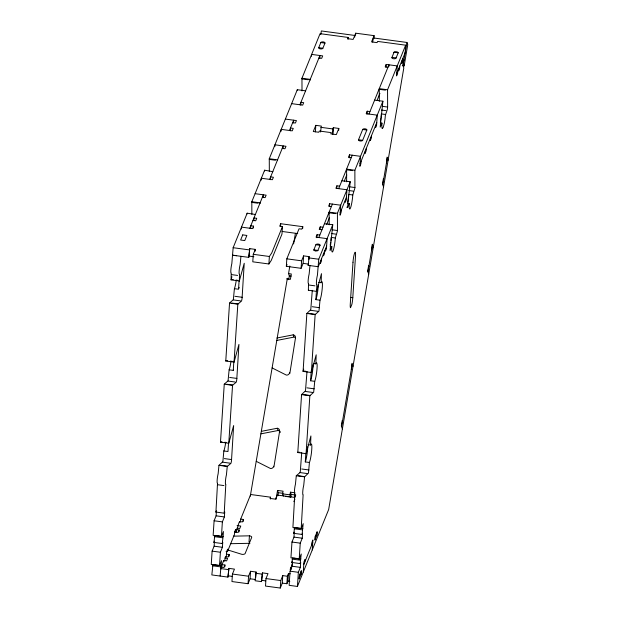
<?xml version="1.0" encoding="UTF-8"?>
<svg xmlns="http://www.w3.org/2000/svg" width="619" height="619" viewBox="0 0 619 619"><rect width="100%" height="100%" fill="white"/><g stroke="black" fill="none" stroke-linecap="round" stroke-linejoin="round"><path stroke-width="0.93" d="M224.132 561.154C224.24 557.912 221.47 566.076 221.687 567.445M239.948 522.188C240.033 518.946 237.301 527.102 237.51 528.487M346.64 181.8L346.594 169.134L354.873 170.248L382.906 101.222L374.619 100.108L374.572 100.68M251.863 214.398L251.817 201.724L264.623 170.202L272.878 171.687M260.073 203.504L260.104 202.839L251.817 201.724M269.327 171.401L269.273 158.735L297.306 89.709L305.585 90.823L305.538 91.395M277.536 160.514L277.56 159.849L269.273 158.735M302.01 90.916L301.956 78.249L320.062 33.666L348.133 37.442L348.01 39.314M310.22 80.021L310.243 79.364L301.956 78.249M329.184 224.798L329.13 212.131L337.417 213.246L350.222 181.715L341.92 180.787M379.323 101.315L379.277 88.649L387.556 89.763L405.662 45.179L377.59 41.403L377.087 42.634L371.562 41.891L374.1 35.654L355.685 33.178L353.155 39.415L347.63 38.672L348.133 37.442M216.371 511.665L216.101 515.828L214.097 520.772L213.145 535.342L221.432 536.456L222.376 521.887L224.388 516.942L224.712 511.952L224.21 513.182L215.923 512.068L217.524 483.207A5.625 0.751 -82.3 0 1 217.161 480.143A5.625 0.751 -82.3 0 1 218.136 473.783L218.971 465.341L222.879 461.557L223.838 450.965A9.842 1.308 -82.3 0 0 225.548 443.483M236.118 281.196A9.842 1.308 -82.3 0 1 234.408 288.678L233.348 299.635L229.541 303.055L225.765 361.009L234.052 362.123L237.828 304.169L241.542 301.02L242.037 298.853L244.226 263.284L239.336 280.98L231.057 279.865L231.22 273.064A5.625 0.751 -82.3 0 1 230.856 270A5.625 0.751 -82.3 0 1 231.831 263.648L233.146 247.708L247.167 213.191L255.43 214.491M312.293 290.334L310.769 309.67L306.862 313.454L303.086 371.408L311.365 372.522L315.141 314.568L318.947 311.148L320.008 300.192A9.78 1.3 -82.3 0 0 321.075 296.315A9.819 1.308 -82.3 0 0 321.981 290.806A9.834 1.308 -82.3 0 0 321.145 282.713L321.47 273.668L316.649 291.379L308.37 290.265L308.533 283.463A5.617 0.751 -82.3 0 1 308.169 280.399A5.617 0.751 -82.3 0 1 309.144 274.047L309.98 265.597M380.298 122.902L381.954 123.127L381.869 126.044A9.842 1.308 -82.3 0 0 382.271 128.497M337.417 213.246L337.456 231.003L335.328 237.967A9.834 1.308 -82.3 0 1 334.074 247.159A9.78 1.3 -82.3 0 1 331.807 250.734A9.834 1.308 -82.3 0 1 331.815 246.61L330.159 246.385M354.873 170.248L354.911 188.014L352.784 194.97A9.85 1.308 -82.3 0 1 352.435 198.645A9.819 1.308 -82.3 0 1 350.64 207.558A9.819 1.308 -82.3 0 1 349.255 207.729A9.85 1.308 -82.3 0 1 349.271 203.62L347.615 203.396M387.556 89.763L387.633 107.048C387.649 110.925 384.91 114.105 385.134 118.005A9.842 1.308 -82.3 0 1 384.198 123.761L383.138 127.553L382.271 128.489M219.528 565.596L220.403 552.241L222.407 547.297L222.732 542.306L222.229 543.536L213.95 542.422L214.445 541.192L214.12 546.182L212.116 551.127L211.249 564.482L219.528 565.596L221.532 560.659L220.109 576.049M221.207 565.658L212.928 564.543L211.83 574.935L227.939 577.101L228.922 568.374L234.446 569.116L232.442 574.053L231.955 581.551L248.064 583.717L250.068 578.78L250.556 571.283L256.08 572.026L255.709 577.643M213.95 542.422L214.824 535.396L223.111 536.511L223.436 531.52L221.432 536.456M224.21 513.182L225.811 484.321A5.625 0.751 -82.3 0 1 225.448 481.257A5.625 0.751 -82.3 0 1 226.422 474.897L227.25 466.455L230.964 463.298L231.46 461.14L233.657 425.562L228.767 443.266L220.48 442.152L224.256 384.198L228.063 380.778L229.123 369.822A9.842 1.308 -82.3 0 0 230.833 362.339M241.387 228.999L241.503 227.127L252.552 228.612L253.55 226.144L250.796 225.773L250.61 228.581M228.519 443.235L227.978 451.522L223.838 450.965M229.123 369.822L233.262 370.379L233.866 361.171M239.089 280.949L238.547 289.235L234.408 288.678M222.229 543.536L223.111 536.511M228.767 443.266L232.543 385.312L236.249 382.163L236.744 379.996L238.942 344.419L234.052 362.123M239.336 280.98L239.499 274.178A5.625 0.751 -82.3 0 1 239.135 271.114A5.625 0.751 -82.3 0 1 240.11 264.762L240.946 256.312M221.06 568.985L221.184 567.112L223.946 567.484L224.952 565.015L222.19 564.644M224.682 560.868L225.448 556.628L228.202 556.999L229.208 554.531L226.446 554.152M224.829 566.888L224.952 565.015M226.26 557.1L226.616 551.653L227.614 549.185L227.452 551.684L226.074 551.498M229.084 556.404L229.208 554.531M227.939 577.101L228.922 568.374M236.651 255.732L232.659 255.198L248.768 257.365L249.759 248.637L255.283 249.38L255.16 251.252M248.768 257.365L249.759 248.637M253.782 220.759L253.968 217.95L256.73 218.321L255.724 220.79L252.962 220.418M253.434 228.016L253.55 226.144M255.283 249.38L253.272 254.316L252.784 261.814L268.894 263.98L271.277 260.39L281.978 234.052L282.465 226.554L279.703 226.183L280.701 223.714L302.792 226.686L302.676 228.558M235.406 532.294L235.584 529.562L234.578 532.038L234.415 534.53L227.452 551.684M236.241 532.402L237.007 528.154L239.77 528.525L240.768 526.057L237.085 525.562M261.233 180.121L261.35 178.249L272.399 179.734L273.405 177.266L270.642 176.895L270.457 179.703M239.058 531.837L239.182 529.965L236.419 529.593M240.497 521.91L240.683 519.101L250.664 494.511L270.526 497.181L270.402 499.061M263.191 197.523L263.369 194.792L249.79 228.241M243.321 521.345L243.445 519.473L240.683 519.101M249.016 542.074L249.418 535.83L233.348 536.162M274.813 146.68L274.937 144.8L285.978 146.293L284.972 148.761L282.21 148.39M248.064 583.717L248.552 576.219L250.556 571.283M268.894 263.98L269.381 256.483L271.764 252.9L282.465 226.554M281.08 131.243L281.204 129.371L292.245 130.857L293.251 128.388L290.489 128.017L290.303 130.826M283.038 148.645L283.216 145.914L269.636 179.363M256.08 572.026L255.09 580.754L261.489 581.612L262.479 572.885L268.004 573.627L266 578.572L265.505 586.061L280.275 588.05L282.279 583.113L282.767 575.616L287.371 576.235L288.462 573.558L290.296 573.805M280.523 226.523L280.701 223.714M261.489 581.612L262.479 572.885M293.483 122.918L293.661 120.194L289.483 130.485M308.943 259.431L309.129 256.622L303.604 255.879L303.117 263.377L301.105 268.313L286.342 266.325L286.829 258.835L299.031 228.782L301.793 229.154L302.792 226.686M300.749 105.098L300.935 102.29L303.697 102.661L302.691 105.129L291.65 103.644M311.519 56.275L311.643 54.402L322.685 55.888L321.687 58.356L318.924 57.985M280.275 588.05L280.763 580.552L282.767 575.616M301.105 268.313L301.6 260.816L303.604 255.879M319.744 58.24L319.922 55.517L299.929 104.758M315.388 131.901L315.814 125.34L321.338 126.09L320.534 132.002M282.279 583.113L286.883 583.732L287.371 576.235M326.615 246.13L318.259 266.712L308.138 265.35L309.129 256.622M286.883 583.732L287.967 581.055L288.462 573.558M297.43 586.448L298.35 572.296L300.354 567.352L300.679 562.361L300.176 563.592L291.897 562.478L292.4 561.247L292.075 566.238L290.063 571.182L289.143 585.334L297.43 586.448L328.666 509.514L403.805 67.928L402.752 64.918L403.665 59.548L403.928 60.306M299.217 558.934L300.246 543.149L302.258 538.213L302.583 533.214L302.08 534.452L293.793 533.338L294.296 532.1L293.971 537.099L291.967 542.035L290.938 557.82L299.217 558.934L301.229 553.997L300.176 563.592M301.716 452.621L300.3 471.508L299.998 472.583L296.284 475.74L295.456 484.182A5.617 0.751 -82.3 0 0 294.482 490.542A5.617 0.751 -82.3 0 0 294.837 493.606L292.911 527.465L301.198 528.58L303.202 523.643L302.08 534.452M301.198 528.58L303.124 494.72A5.617 0.751 -82.3 0 1 302.761 491.656A5.617 0.751 -82.3 0 1 303.736 485.296L304.571 476.854L308.479 473.071L309.43 462.478A9.842 1.308 -82.3 0 0 310.506 458.617L311.148 454.996A9.842 1.308 -82.3 0 0 311.783 445.278A9.819 1.308 -82.3 0 0 310.576 444.999L310.893 435.954L306.08 453.665L297.793 452.551L301.569 394.597L305.484 390.813L307.009 371.477M290.953 569.782L291.131 566.973L290.133 569.441M291.897 562.478L292.617 557.881M293.793 533.338L294.598 527.52M316.866 237.719L317.06 234.686L319.822 235.058M320.054 229.672L320.24 226.864L323.002 227.235M309.43 462.478L305.291 461.921L305.832 453.634M313.376 363.515L315.86 363.848A9.842 1.308 -82.3 0 1 316.735 362.92L317.067 364.142A9.842 1.308 -82.3 0 1 316.696 371.942A9.819 1.308 -82.3 0 1 314.723 381.327L310.576 380.778L311.241 370.649M320.008 300.192L315.868 299.635L316.402 291.356M306.08 453.665L309.856 395.711L313.663 392.299L314.723 381.335M316.649 291.379L316.812 284.578A5.617 0.751 -82.3 0 1 316.456 281.513A5.617 0.751 -82.3 0 1 317.431 275.161L318.746 259.222L332.759 224.705L324.464 223.776M299.256 578.796L299.503 575.043L301.36 570.733L301.004 574.463L299.07 578.989L299.503 575.043M320.603 260.947L320.441 263.446L321.439 260.978L321.601 258.456M300.935 574.68L301.174 570.927M315.86 363.848L316.185 354.811L311.365 372.522M323.691 253.31L323.528 255.833L324.534 253.364L324.696 250.865M303.271 572.049L303.929 562.06L304.927 559.591L304.765 562.083M332.434 134.555L333.308 127.7L338.825 128.442L338.709 130.315M332.875 134.253L333.308 127.7M325.617 248.598L325.455 251.097L326.453 248.629L327.103 238.64L316.061 237.154L317.06 234.686M329.455 206.522L329.641 203.713L340.682 205.198L340.032 215.188L341.038 212.719L341.201 210.22M311.728 544.929L311.891 542.437L312.897 539.961L312.247 549.958M336.728 188.617L336.906 185.808L339.669 186.18M315.079 539.83L315.326 536.085L317.183 531.767L316.905 535.218L314.947 540.047L315.326 536.085M316.75 535.714L316.998 531.969M355.569 35.051L355.685 33.178M345.464 199.72L345.301 202.22L346.3 199.751L346.95 189.762L335.908 188.277L336.906 185.808M349.286 157.868L349.487 154.835L360.529 156.321L359.879 166.31L360.885 163.842L361.047 161.342M353 262.247L350.284 303.883A7.033 0.936 -82.3 0 0 350.501 307.713L351.902 304.262A7.033 0.936 -82.3 0 0 352.791 297.708L355.507 256.073A7.033 0.936 -82.3 0 0 354.656 252.923A7.033 0.936 -82.3 0 0 352.992 262.255M367.005 114.236L367.206 111.203L369.961 111.575M365.311 150.843L365.148 153.342L366.146 150.874L366.309 148.374M373.915 38.471L374.1 35.654M370.487 138.083L370.324 140.583L371.33 138.114L371.493 135.615M375.756 125.123L375.594 127.615L376.592 125.146L377.242 115.157L366.2 113.672L367.206 111.203M386.008 67.239L386.194 64.43L397.243 65.916L396.586 75.905L397.591 73.437L397.754 70.937M388.84 66.62L388.956 64.802L368.963 114.043M398.768 68.454L398.605 70.953L399.603 68.485L399.766 65.985M401.855 60.84L401.692 63.339L402.698 60.871L402.861 58.372M405.174 52.669L405.662 45.179M247.167 213.191L247.097 213.957M264.623 170.202L264.553 170.968M297.306 89.709L297.236 90.475M332.759 224.705L330.066 250.587L331.815 246.61M350.222 181.715L347.522 207.589L349.271 203.62M382.906 101.222L380.205 127.104L381.954 123.127M330.902 240.482L331.18 237.41L335.328 237.967M330.701 242.091L330.198 245.24M320.75 34.571L321.362 30.95L354.958 35.469L354.679 37.117M250.285 496.183L287.371 278.217L287.897 279.726M291.178 276.113L289.336 275.865L288.547 273.606L289.839 266.031M293.599 243.94L295.371 233.525M288.74 279.378L289.367 275.679M273.931 466.927L279.602 431.304A2.809 2.693 -19.3 0 0 277.297 428.247L261.93 431.234M289.824 373.528L295.495 337.904A2.809 2.693 -19.3 0 0 293.189 334.848L276.917 338.005M276.028 499.332L277.544 490.441L283.069 491.184L282.612 493.869L283.401 496.129M277.784 495.927L278.333 492.701L277.544 490.441M285.243 496.376L290.768 497.119L289.971 494.86L290.427 492.175L295.031 492.794M290.768 497.119L291.224 494.434L290.427 492.175M295.24 497.088L295.565 495.2M372.669 42.069L373.365 37.945L406.962 42.463L407.751 44.723L404.153 65.877L402.311 65.629M380.406 121.378L380.569 120.403A9.834 1.308 -82.3 0 0 380.863 118.43M341.587 426.653L352.242 364.049M367.934 271.842L372.499 245.016M382.759 184.702L387.324 157.876M406.962 42.463L403.364 63.618L404.153 65.877M347.654 202.243L348.157 199.101A9.85 1.308 -82.3 0 0 348.644 194.412L352.784 194.97M231.444 278.511L231.916 276.724M303.086 371.408L303.705 369.164M231.204 279.409L231.057 279.865M308.517 289.808L308.37 290.265M297.948 452.094L297.793 452.551M225.765 361.009L225.92 360.552L227.691 360.784M220.48 442.152L220.627 441.687L222.012 441.873M318.731 47.702L320.82 42.556A2.105 0.959 3.7 0 1 323.265 41.906A2.105 0.959 3.7 0 1 324.96 43.113L322.87 48.259A2.105 0.959 3.7 0 1 320.425 48.909A2.105 0.959 3.7 0 1 318.731 47.702L322.87 48.259M315.814 125.34L313.307 131.514L318.831 132.257L319.334 131.027L331.297 132.636L330.801 133.866L336.318 134.609L338.825 128.442M286.342 266.325L287.061 264.561M320.24 226.864L319.234 229.332L321.996 229.703M329.641 203.713L328.635 206.181L331.397 206.553M349.487 154.835L348.482 157.303L351.244 157.675M386.194 64.43L385.196 66.898L387.951 67.27M315.899 244.729L313.725 250.177L315.504 251.074L317.787 250.726L320.038 245.286A2.105 0.959 3.7 0 0 318.344 244.079A2.105 0.959 3.7 0 0 315.899 244.729L320.038 245.286M318.824 237.526L332.403 204.077M338.67 188.648L352.25 155.199M358.517 139.77L362.695 129.479A2.105 0.959 3.7 0 1 365.14 128.829A2.105 0.959 3.7 0 1 366.835 130.036L362.657 140.327A2.105 0.959 3.7 0 1 360.212 140.977A2.105 0.959 3.7 0 1 358.517 139.77L362.657 140.327M308.138 265.35L308.633 264.12L303.117 263.377M326.708 224.388L329.509 217.493M344.249 181.205L346.779 174.968M377.033 100.464L379.911 93.376M215.923 512.068L216.426 510.837M340.195 212.688L346.462 197.252M360.041 163.811L376.754 122.655M396.748 73.413L405.267 52.445M221.184 567.112L220.604 568.559L228.426 569.612M239.182 529.965L238.176 532.433L234.5 531.938M243.445 519.473L242.439 521.941L239.677 521.569M270.526 497.181L270.023 498.419L275.548 499.162L277.219 495.045L294.636 497.39M293.886 501.63L294.884 499.162M291.711 565.542L292.385 563.894M303.767 564.559L312.734 542.461M304.672 476.645L298.49 475.763M276.801 340.442L293.979 337.107A2.809 2.693 -19.3 0 1 295.418 337.75M260.909 433.849L278.086 430.507A2.809 2.693 -19.3 0 1 280.19 432.039M230.972 543.691L248.931 543.32A2.809 1.277 3.7 0 1 249.914 543.544M320.82 42.556L324.96 43.113M391.974 57.374L396.114 57.931M301.933 78.907L308.146 79.743M379.246 89.314L385.459 90.15M382.202 106.313L387.633 107.048M381.405 110.035L385.931 110.639M385.467 114.484L381.327 113.927L381.265 114.732A9.834 1.308 -82.3 0 1 380.995 117.448M285.382 119.08L296.424 120.566L295.418 123.034L292.663 122.663M362.695 129.479L366.835 130.036M320.835 127.321L332.805 128.93M269.25 159.4L275.463 160.236M346.563 169.799L352.776 170.635M349.518 186.806L354.95 187.534M348.721 190.52L353.256 191.132M255.082 193.677L266.131 195.171L265.125 197.639L262.363 197.268M346.733 207.179L347.77 207.319M251.794 202.39L258.007 203.225M329.107 212.789L335.32 213.625M332.055 229.796L337.494 230.531M331.266 233.51L335.792 234.121M282.055 231.46L297.7 233.564M313.81 249.875L317.949 250.432M233.146 247.708L249.256 249.875M308.626 257.86L318.746 259.222M253.272 254.316L269.381 256.483M286.829 258.835L301.6 260.816M249.271 256.127L253.875 256.746M288.547 273.606L291.309 273.977L290.396 279.339L286.713 278.844M318.661 282.372L321.145 282.705M231.398 274.596L237.611 275.432M308.711 284.995L314.924 285.831M231.893 279.502L233.278 279.687M236.032 280.059L237.417 280.245M350.725 297.43L352.791 297.708M234.957 296.308L242.207 297.282M312.27 306.714L319.52 307.689M233.255 299.906L240.505 300.88M310.568 310.305L317.818 311.28M231.754 303.086L237.967 303.921M309.067 313.485L315.28 314.32M229.541 303.055L237.828 304.169M306.862 313.454L315.141 314.568M230.353 361.148L232.133 361.388M303.233 370.951L305.894 371.307M229.672 377.451L236.915 378.426M306.985 387.85L314.235 388.825M227.97 381.049L235.22 382.024M305.283 391.448L312.533 392.423M226.461 384.229L232.674 385.064M303.782 394.628L309.995 395.464M224.256 384.198L232.543 385.312M301.569 394.597L309.856 395.711M308.092 444.659L310.576 444.991M224.774 442.245L226.152 442.43M298.637 452.187L300.014 452.373M224.38 458.594L231.63 459.569M301.701 468.993L308.943 469.968M222.685 462.184L229.928 463.159M299.998 472.583L307.248 473.558M221.176 465.364L227.39 466.2M218.971 465.341L227.25 466.455M296.284 475.74L304.571 476.854M278.333 492.701L282.937 493.32M291.224 494.434L295.82 495.053M217.702 484.739L223.916 485.575M282.612 493.869L289.971 494.86M216.101 515.828L224.388 516.942M295.518 527.643L302.877 528.634M294.095 528.758L302.374 529.872M214.097 520.772L222.376 521.887M293.971 537.099L302.258 538.213M291.967 542.035L300.246 543.149M214.321 536.634L222.608 537.749M214.12 546.182L222.407 547.297M293.538 558.005L300.904 558.996M292.114 559.112L300.401 560.226M212.116 551.127L220.403 552.241M292.075 566.238L300.354 567.352M224.859 558.059L227.622 558.431L226.624 560.899L223.861 560.528M290.063 571.182L298.35 572.296M212.425 565.774L220.712 566.888M255.577 573.264L261.976 574.123M287.967 581.055L289.808 581.303M232.442 574.053L248.552 576.219M266 578.572L280.763 580.552M228.434 575.871L232.117 576.366M250.068 578.78L255.593 579.523M261.992 580.382L265.675 580.877M227.428 549.85L241.897 554.345A2.809 1.277 3.7 0 0 245.163 553.487L251.678 537.431A2.809 1.277 3.7 0 0 249.418 535.83M272.136 367.934L286.342 375.083A2.809 2.693 -19.3 0 0 289.56 372.777M256.243 461.333L270.449 468.49A2.809 2.693 -19.3 0 0 273.668 466.177M371.586 250.386L372.236 244.265L373.288 247.283M373.365 37.945L373.628 38.703M387.92 159.57L388.113 160.143L387.061 157.125L386.411 163.246M383.672 179.34L383.409 178.582L382.496 183.951L383.548 186.961M368.847 266.479L368.584 265.729L367.671 271.091L368.723 274.109M353.031 366.316L351.979 363.299L351.329 369.419M342.508 421.284L342.245 420.525L341.332 425.895L342.384 428.913M293.189 334.848L293.847 336.728M279.734 431.675L279.997 432.433M277.297 428.247L277.954 430.135M233.556 369.543A9.842 1.308 -82.3 0 1 233.262 370.379M239.151 287.355A9.842 1.308 -82.3 0 1 238.849 288.408M393.994 52.398A2.105 0.959 3.7 0 1 396.439 51.756A2.105 0.959 3.7 0 1 398.133 52.955M315.868 299.635A9.757 1.3 -82.3 0 0 316.773 296.524A9.912 1.315 -82.3 0 0 317.338 293.638L317.593 292.052A9.827 1.308 -82.3 0 0 318.274 284.554M307.705 446.841A9.85 1.308 -82.3 0 1 307.016 454.338L306.196 458.811A9.85 1.308 -82.3 0 1 305.291 461.929M310.576 380.778A9.757 1.3 -82.3 0 0 311.481 377.667L312.309 373.203A9.842 1.308 -82.3 0 0 312.982 364.56M242.725 234.887L240.636 240.025L244.776 240.582L246.865 235.444L242.725 234.887M394.063 52.228L391.904 57.544A2.105 0.959 3.7 0 0 393.599 58.751A2.105 0.959 3.7 0 0 396.044 58.101L398.203 52.785L394.063 52.228"/></g></svg>
